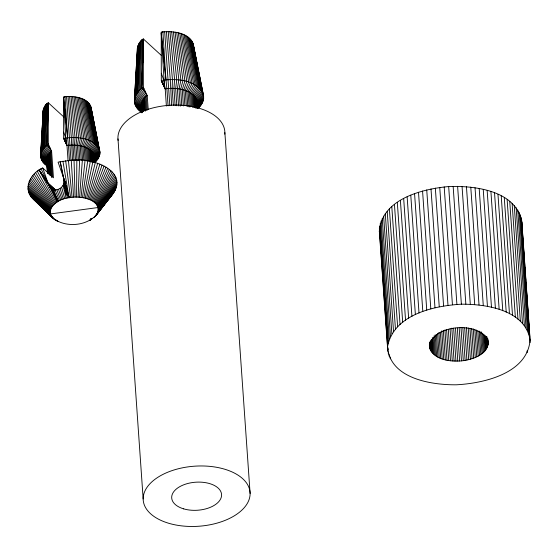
<?xml version="1.0" encoding="UTF-8"?>
<svg xmlns="http://www.w3.org/2000/svg" width="558" height="558" viewBox="0 0 558 558"><rect width="100%" height="100%" fill="white"/><g stroke="black" fill="none" stroke-linecap="round" stroke-linejoin="round"><path stroke-width="0.84" d="M148.191 109.396L147.228 95.634L143.357 87.257L143.26 38.865L139.033 43.371L137.463 47.318L134.401 100.105C134.046 105.204 137.512 109.675 141.558 112.374M76.592 197.127L76.83 160.013L71.236 160.167L58.081 162.141L63.528 177.667L69.08 197.734C79.201 195.119 105.078 199.68 96.269 215.137C85.681 226.234 65.753 227.601 53.463 218.596L33.989 199.764C21.713 190.18 30.488 172.729 42.701 167.951L53.456 177.8L51.608 151.288L48.288 144.117L48.204 102.679L44.584 106.536L43.245 109.919L40.622 155.117C40.322 159.483 43.28 163.313 46.753 165.621M43.14 110.777L42.84 119.356M53.463 218.596C43.503 208.706 59.532 198.006 69.08 197.734L62.908 161.143M68.062 160.871L66.988 145.478L63.668 138.307L63.584 96.869C73.398 95.662 89.803 97.148 91.233 109.445L93.744 122.146M90.968 106.913L99.945 152.432L99.812 154.538L94.532 158.911C94.372 145.994 76.851 144.145 66.988 145.478L64.156 139.367M96.269 215.137L113.26 193.361C128.249 171.111 93.744 158.744 76.83 160.013M137.345 48.316L137.442 50.304M193.389 47.765C193.208 32.685 172.743 30.523 161.22 32.078L161.318 80.471L165.189 88.841L166.396 106.041M197.539 107.115C199.45 90.438 177.597 86.811 165.189 88.841L161.89 81.705M387.831 351.491L379.328 231.145C381.86 199.004 422.204 188.946 448.667 186.553C474.83 185.57 516.31 190.473 521.863 222.161L530.1 340.003C527.366 373.511 483.681 383.374 456.284 384.797C431.041 385.02 389.331 378.443 387.587 346.455L379.349 228.62M488.229 342.64C482.851 320.173 430.623 323.842 429.541 347.383C433.531 360.126 450.118 361.751 461.473 360.887C472.368 359.757 489.01 354.469 488.111 340.91M521.842 224.693L521.863 222.161M56.246 202.589L39.144 170.12L49.383 185.814C54.321 195.216 67.602 186.407 63.528 177.667L60.194 161.653L63.361 177.158M48.441 145.722L48.483 144.006M143.532 89.134L143.573 87.411M143.022 62.559L143.071 60.843M47.374 172.206L46.642 158.528L47.981 155.145L51.608 151.288L46.907 145.101L48.204 102.679L63.891 117.034M143.26 40.127L141.746 88.408L147.228 95.634C141.802 99.205 140.016 106.111 141.774 112.228M50.199 148.247L46.907 145.101L48.218 109.835M143.273 47.221L141.746 88.408L145.582 92.084M46.53 104.137L44.8 146.935L41.815 150.918L40.622 155.117L46.544 159.379L47.5 173.064M78.092 197.169L79.606 160.09M141.307 40.567L139.284 90.549L135.796 95.202L134.401 100.105L141.314 105.085L141.858 112.821M44.11 107.373L41.815 150.918L47.514 155.975L48.769 173.943M135.273 103.216L135.182 104.946L141.948 109.012L141.627 108.043L134.785 103.76M138.475 44.34L135.796 95.202L142.45 101.11L143.169 111.433M43.726 108.21L41.348 151.957L47.13 156.819L48.323 173.929M137.463 54.719L137.561 52.996M138.028 45.324L135.245 96.415L142.004 102.093L142.66 111.551M41.013 152.048L40.72 157.216L46.621 161.081L47.081 162.741L41.292 159.267M41.201 148.609L41.592 141.725M41.78 138.286L42.115 132.26M42.31 128.821L42.694 121.937M43.44 109.061L40.992 153.011L46.837 157.67L47.918 173.064M134.757 98.271L134.52 102.553L141.411 107.066L141.307 106.076L134.394 101.333L137.463 47.318M137.693 46.321L134.834 97.643L141.662 103.084L142.262 111.684M43.245 109.919L40.615 156.17L46.537 160.237L46.621 161.081M79.578 197.26L82.354 160.258M81.036 197.406L85.06 160.53M198.787 107.75C201.954 104.674 204.298 100.266 203.551 95.746L193.201 43.803M387.587 346.455C393.718 314.545 433.873 305.784 461.382 304.194C486.402 304.096 525.19 309.864 530.1 340.003M82.472 197.602L87.718 160.899M83.874 197.853L90.312 161.36M85.241 198.153L92.844 161.918M94.748 162.601L98.152 158.702L99.812 154.538M86.567 198.509L95.292 162.566M87.836 198.906L97.65 163.306M89.057 199.352L99.903 164.129M90.215 199.841L102.051 165.042M91.31 200.378L104.088 166.033M92.342 200.95L105.992 167.093M93.305 201.564L107.771 168.23M94.183 202.212L109.403 169.43M94.986 202.896L110.896 170.699M95.711 203.614L112.228 172.024M96.346 204.354L113.413 173.398M96.897 205.121L114.432 174.814M97.357 205.909L115.283 176.279M97.727 206.718L115.966 177.779M116.483 179.306L98.006 207.541L50.443 213.944L28.402 191.157M98.187 208.385L116.817 180.855M90.947 218.91L90.061 220.208L91.1 218.862M98.278 209.229L116.985 182.424M91.163 219.573L92.112 218.22M91.024 218.834L90.061 220.208L91.059 218.91M98.271 210.08L116.971 184.001M98.173 210.938L116.782 185.591M97.971 211.789L116.42 187.167M97.685 212.64L115.883 188.744M94.065 217.474L98.759 211.336M101.884 207.241L102.93 205.874M103.969 204.514L105.016 203.147M97.301 213.484L115.178 190.306M94.881 216.713L105.427 203.098M106.48 201.738L113.26 193.361M96.827 214.314L114.299 191.847M95.613 215.939L112.053 194.847M69.506 160.704L68.425 145.31L63.584 97.95L65.76 137.972L66.988 145.478L63.668 138.307C76.028 136.452 93.758 137.24 99.61 150.353L94.372 155.522L94.846 162.357M168.077 105.846L166.877 88.645L161.22 33.34L164.519 87.39L161.318 80.471C175.756 78.308 196.451 79.222 203.286 94.539L197.169 100.573L197.651 107.45M94.637 157.203L99.945 152.432L91.24 108.594M197.49 102.539L203.677 96.966L193.514 45.77M94.63 158.053L99.938 153.485L99.603 151.79M197.476 103.537L203.67 98.194L203.335 96.506M197.358 104.534L203.524 99.422M48.288 144.117L44.8 146.935L49.927 152.746L51.664 177.549M94.337 159.762L99.568 155.591M197.134 105.532L203.245 100.656M94.693 160.118L99.212 156.638M197.462 106.006L202.826 101.884M94.295 160.983L98.738 157.677M197.009 107.017L202.275 103.097M94.435 161.395L98.152 158.702M197.086 107.548L201.591 104.29M143.357 87.257L139.284 90.549L145.275 97.336L146.175 110.233M94.7 161.653L97.462 159.714M197.957 107.457L200.782 105.469M94.651 162.078L96.66 160.704M197.797 108.029L199.848 106.627M94.469 162.531L95.753 161.667M143.922 88.499L141.746 88.408L143.26 38.865L161.471 55.535M46.907 145.101L48.776 145.178M140.288 111.44L141.739 112.144M45.665 164.819L47.081 165.517M139.13 110.449L142.137 111.963M44.668 163.982L46.879 165.091M138.091 109.424L142.234 111.565M43.782 163.096L46.823 164.673M137.17 108.357L142.144 111.014M42.994 162.183L47.095 164.38M136.375 107.248L142.192 110.47M42.317 161.234L47.214 163.954M54.321 195.028L55.354 195.6L55.235 193.891M135.713 106.111L142.381 109.954M41.745 160.265L47.451 163.55M40.95 158.249L46.809 161.918M47.228 118.645L48.114 119.293M33.989 199.764L39.604 204.674M134.548 98.871L141.432 104.081L142.039 112.688M40.748 154.064L46.642 158.528L47.66 173.064M65.551 192.043L67.511 193.759M66.304 188.179L63.703 185.891L67.546 189.371M65.983 193.821L67.281 194.965M67.19 191.638L65.244 189.901L67.113 191.694M66.597 187.369L63.41 184.524L66.618 187.467M64.568 187.802L67.134 190.09M65.474 192.091L67.399 193.821M65.893 193.87L67.169 195.028M64.024 180.911L65.293 182.068M64.01 181.545L65.293 182.717M63.961 182.173L65.872 183.917M63.877 182.78L65.14 183.938M64.54 187.823L67.072 190.139M64.84 190.313L66.751 192.071M53.533 189.804L49.725 186.316L57.286 201.919L49.383 185.814L39.144 170.12L47.981 182.968L55.633 189.971M42.701 167.951L48.176 183.47L55.123 189.832M48.176 183.47L54.81 189.915M54.503 189.971L48.727 184.677L39.144 170.12M54.119 189.901L49.041 185.249L48.441 184.084M50.094 186.804L53.666 190.173M50.89 187.69L53.652 190.18M66.158 186.198L63.626 183.875L67.616 198.013L63.996 180.283L65.293 181.448L63.996 180.283L69.08 197.734L63.703 178.316M64.323 188.234L67.532 191.185M53.47 189.929L52.194 188.764L58.395 201.285L49.725 186.316M65.405 192.133L67.302 193.884M63.689 185.905L67.483 189.427M32.65 198.446L52.738 217.878M35.482 201.033L54.265 219.273M31.471 197.072L52.103 217.139M40.846 205.895L45.198 210.164M47.688 212.605L50.799 215.653M52.04 216.874L55.151 219.929M30.453 195.649L51.552 216.371M29.602 194.184L51.092 215.576M54.879 219.315L56.107 220.543M28.918 192.684L50.722 214.767M55.926 219.88L57.139 221.114M57.049 220.403L58.234 221.652M28.06 189.608L50.262 213.107M27.9 188.039L50.171 212.263M27.914 186.463L50.178 211.405M28.102 184.879L50.283 210.554M28.465 183.296L50.478 209.696M29.002 181.72L50.764 208.845M29.707 180.157L51.148 208.001M30.585 178.616L51.622 207.171M31.625 177.102L52.187 206.355M32.831 175.617L52.836 205.553M34.184 174.173L53.568 204.772M35.698 172.771L54.384 204.019M55.277 203.286L37.351 171.418L41.069 168.886L47.981 182.968M161.318 80.471L165.189 88.841L163.766 80.08L161.297 73.244M52.877 189.162L58.395 201.285M55.04 189.894L59.56 200.685M56.881 189.922L60.787 200.134M63.647 132.12L65.76 137.972L66.409 144.236M58.562 189.511L62.071 199.618M60.145 188.688L63.396 199.143M63.835 178.972L69.08 197.734M61.645 187.397L64.763 198.718M63.054 185.319L66.172 198.341M203.286 94.539L203.551 95.746L197.386 101.549L197.909 108.559M99.61 150.353L99.833 151.385L94.553 156.359L94.972 162.343M192.88 42.84L202.889 93.353L196.848 99.61L197.448 108.21M90.696 106.083L99.268 149.335L94.093 154.692L94.63 162.392M193.507 46.767L194.177 50.136M194.512 51.824L195.844 58.569M196.172 60.257L197.504 67.002M197.839 68.683L198.676 72.903M199.506 77.116L200.336 81.328M201.675 88.073L202.003 89.761M192.447 41.899L202.359 92.189L196.416 98.661L197.079 108.126M94.079 123.841L95.418 130.621M95.753 132.309L97.092 139.088M97.929 143.322L98.766 147.556M90.326 105.274L98.808 148.337L93.723 153.882L94.323 162.434M191.91 40.971L201.696 91.045L195.879 97.741L196.597 108.064M89.859 104.486L98.243 147.361L93.263 153.094L93.918 162.504M191.261 40.078L200.901 89.943L195.237 96.841L196.018 108.029M89.315 103.718L97.566 146.419L92.712 152.327L93.367 161.736M190.522 39.213L199.98 88.875L194.491 95.976L195.335 108.022M88.673 102.979L96.778 145.499L92.07 151.588L92.788 161.848M189.678 38.376L198.941 87.843L193.647 95.146L194.491 107.185M87.955 102.26L95.885 144.62L91.352 150.869L92.126 161.987M188.737 37.581L197.783 86.86L192.705 94.344L193.612 107.248M87.146 101.577L94.895 143.776L90.549 150.186L91.386 162.162M187.704 36.821L196.514 85.925L191.673 93.584L192.636 107.345M86.267 100.928L93.807 142.974L89.664 149.537L90.501 161.513M186.588 36.103L195.133 85.039L190.557 92.872L191.52 106.634M85.304 100.314L92.621 142.22L88.708 148.923L89.601 161.75M185.382 35.433L193.647 84.209L189.35 92.196L190.376 106.822M84.279 99.743L91.352 141.509L87.676 148.351L88.576 161.178M184.105 34.805L192.071 83.442L188.074 91.575L189.155 107.059M83.177 99.205L89.998 140.853L86.581 147.814L87.473 160.641M182.745 34.233L190.397 82.737L186.714 91.003L187.802 106.48M82.019 98.717L88.569 140.246L85.416 147.326L86.371 161.011M181.322 33.717L188.639 82.096L185.291 90.48L186.372 105.964M80.798 98.271L87.062 139.695L84.195 146.88L85.158 160.564M179.836 33.25L186.804 81.517L183.805 90.012L184.886 105.497M79.529 97.873L85.493 139.207L82.926 146.482L83.881 160.167M178.295 32.838L184.907 81.015L182.264 89.608L183.408 105.95M78.204 97.517L83.867 138.775L81.608 146.126L82.619 160.669M65.663 160.718L70.566 197.511M176.698 32.49L182.94 80.582L180.666 89.252L181.81 105.595M76.844 97.218L82.179 138.398L80.24 145.826L81.259 160.369M175.059 32.197L180.918 80.219L179.027 88.959L180.234 106.166M75.435 96.966L80.45 138.091L78.838 145.575L79.85 160.118M173.385 31.959L178.853 79.933L177.353 88.729L178.56 105.929M74.005 96.771L78.678 137.847L77.402 145.38L78.476 160.774M171.676 31.792L176.746 79.724L175.644 88.562L176.851 105.762M72.54 96.625L76.878 137.666L75.937 145.233L77.018 160.627M379.328 231.145L379.586 233.656M169.946 31.687L174.605 79.592L173.915 88.45L175.114 105.65M71.054 96.534L75.051 137.554L74.458 145.143L75.532 160.537M68.439 160.397L72.066 197.33M168.195 31.639L172.45 79.536L172.164 88.408L173.364 105.608M69.555 96.492L73.203 137.505L72.959 145.101L74.033 160.495M166.43 31.66L170.274 79.557L171.606 105.622M68.048 96.506L71.34 137.526L72.526 160.509M164.666 31.736L169.841 105.706M66.535 96.576L71.012 160.578M521.597 219.657L529.835 337.492M522.023 227.287L522.386 232.491M522.567 235.085L522.992 241.154M523.111 242.883L523.537 248.952M523.655 250.681L524.081 256.75M524.262 259.344L524.625 264.548M524.806 267.142L525.176 272.346M525.357 274.941L525.72 280.144M525.901 282.739L526.264 287.942M526.445 290.537L526.871 296.605M527.052 299.207L527.415 304.403M527.596 307.005L527.959 312.201M528.14 314.803L528.565 320.864M528.684 322.601L529.11 328.662M529.291 331.264L529.654 336.46M529.835 339.062L530.079 342.528M521.053 217.174L529.298 335.009M520.237 214.725L528.475 332.568M519.142 212.333L527.38 330.169M517.775 209.989L526.013 327.832M527.087 350.877L527.205 352.614M516.143 207.716L524.387 325.551M514.253 205.518L522.497 323.354M512.118 203.398L520.356 321.241M509.733 201.375L517.97 319.211M507.117 199.45L515.355 317.286M504.279 197.63L512.516 315.472M501.224 195.928L509.461 313.77M497.973 194.351L506.211 312.187M494.534 192.894L502.772 310.729M490.921 191.575L499.159 309.411M487.148 190.39L495.392 308.232M483.235 189.35L491.472 307.186M479.189 188.458L487.434 306.3M487.776 338.846L488.222 343.679M487.678 338.664L488.097 344.725M487.315 337.974L487.859 345.772M486.778 336.411L487.504 346.811M486.248 336.579L487.036 347.843M485.551 335.86L486.457 348.862M475.032 187.718L483.277 305.554M484.742 335.128L485.774 349.859M483.828 334.375L484.979 350.836M482.81 333.593L484.079 351.791M481.631 331.919L483.082 352.719M470.778 187.132L479.022 304.968M480.48 331.947L481.993 353.612M479.176 331.068L480.808 354.463M477.843 331.02L479.538 355.279M466.446 186.7L474.691 304.535M476.365 330.064L478.185 356.06M474.879 329.924L476.755 356.785M473.261 328.871L475.256 357.469M462.052 186.421L470.289 304.263M471.636 328.634L473.693 358.096M469.948 328.341L472.068 358.668M468.218 327.999L470.394 359.192M457.609 186.309L465.853 304.145M466.432 327.595L468.678 359.652M464.675 327.992L466.913 360.05M453.145 186.351L461.382 304.194M462.819 327.469L465.121 360.391M461.006 327.748L463.307 360.67M459.171 327.958L461.473 360.887M448.667 186.553L456.904 304.396M457.33 328.111L459.632 361.033M455.481 328.195L457.783 361.117M444.196 186.916L452.433 304.752M453.633 328.209L455.942 361.138M451.806 328.16L454.107 361.089M450.055 328.913L452.294 360.977M439.746 187.432L447.99 305.275M448.325 329.604L450.508 360.796M446.567 329.359L448.751 360.552M435.345 188.109L443.582 305.944M444.914 329.924L447.035 360.245M443.31 330.42L445.368 359.882M441.755 330.859L443.756 359.45M430.999 188.932L439.244 306.767M440.318 332.101L442.201 358.961M438.888 332.422L440.708 358.417M437.591 333.558L439.292 357.817M426.737 189.908L434.975 307.744M436.377 334.64L437.946 357.169M435.177 334.8L436.691 356.464M434.124 335.783L435.519 355.711M433.224 337.59L434.438 354.923M422.566 191.024L430.804 308.86M432.304 337.625L433.454 354.086M431.606 339.348L432.576 353.214M430.943 340.171L431.794 352.307M430.392 340.966L431.118 351.366M429.953 341.733L430.56 350.403M429.618 342.479L430.106 349.413M429.444 342.521L429.569 344.258M429.402 343.205L429.765 348.401M429.36 344.781L429.541 347.383M418.507 192.287L426.744 310.122M414.573 193.682L422.811 311.517M410.779 195.202L419.016 313.045M407.145 196.855L415.382 314.691M403.678 198.62L411.923 316.456M400.4 200.496L408.644 318.339M397.324 202.477L405.561 320.32M394.45 204.556L402.695 322.391M391.807 206.718L400.044 324.554M389.386 208.964L397.631 326.8M387.21 211.273L395.455 329.108M385.285 213.644L393.53 331.487M383.625 216.072L391.862 333.907M382.216 218.534L390.46 336.376M381.086 221.031L389.324 338.873M390.168 357.085L390.286 358.815M380.228 223.556L388.466 341.391M389.072 354.686L389.191 356.416M379.649 226.088L387.887 343.923M380.131 236.139L380.249 237.868M380.737 244.802L380.856 246.531M381.281 252.6L381.4 254.329M381.825 260.398L381.951 262.127M382.37 268.196L382.495 269.926M383.527 284.657L383.646 286.394M384.071 292.455L384.19 294.192M384.615 300.253L384.734 301.99M385.16 308.051L385.278 309.788M385.704 315.849L385.885 318.451M386.31 324.512L386.429 326.249M386.854 332.31L386.98 334.047M387.398 340.108L387.524 341.845M387.95 347.913L388.068 349.643M388.249 352.244L388.368 353.974M224.867 132.602L250.103 493.481A53.561 30.104 -4 0 1 170.183 523.69A53.561 30.104 -4 0 1 169.611 471.489A53.561 30.104 -4 0 1 250.103 493.481M147.186 110.212L146.224 96.45L140.456 89.454L142.255 39.681L140.449 41.48L138.224 91.672L144.417 98.243L145.317 111.147M144.438 110.365L143.657 99.178L137.289 92.823L139.688 42.415L142.255 39.681L139.033 43.371L136.48 94.002L143.001 100.133L143.783 111.321M143.162 498.964L117.926 138.084A53.561 30.104 -4 0 1 172.464 105.141A53.561 30.104 -4 0 1 224.811 134.178M94.595 159.769L94.769 162.329M54.084 191.603L54.265 194.17M52.48 176.795L50.743 151.992L45.805 146.001L47.346 103.383L45.798 104.918L43.894 147.898L49.195 153.527L50.75 175.763M53.01 189.281L53.247 192.705M52.124 188.632L52.361 192.057M51.322 187.948L51.441 189.657M50.039 175.707L48.546 154.329L43.099 148.881L45.149 105.72L47.346 103.383L44.584 106.536L42.401 149.893L47.981 155.145L49.299 173.963M49.411 185.723L49.529 187.432M47.5 168.732L47.681 171.299M71.236 160.167L73.572 197.211M74.033 160.041L75.086 197.141M118.115 140.428A53.561 30.104 -4 0 1 117.954 138.865M162.908 31.876L161.22 32.769L165.928 79.829L162.908 31.876M65.028 96.701L63.584 97.462L67.616 137.756L65.028 96.701M66.339 185.688L63.758 183.38L66.311 185.723M53.868 189.887L49.383 185.814L53.868 189.915M183.68 508.868A24.991 14.048 -4 0 0 221.575 495.344A24.991 14.048 -4 0 0 184.642 484.456A24.991 14.048 -4 0 0 183.68 508.868"/></g></svg>
